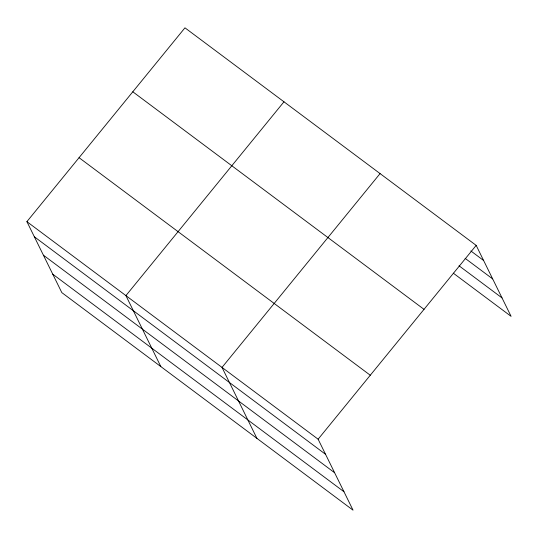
<?xml version="1.0" encoding="UTF-8"?>
<svg xmlns="http://www.w3.org/2000/svg" width="538" height="538" viewBox="0 0 538 538"><rect width="100%" height="100%" fill="white"/><g stroke="black" fill="none" stroke-linecap="round" stroke-linejoin="round"><path stroke-width="0.81" d="M26.9 221.643L318.119 439.203L353.042 510.172L61.823 292.618L26.9 221.643L184.958 27.828L476.177 245.382L511.1 316.357L453.305 273.176M283.977 101.796L125.912 295.618L160.835 366.586M380.077 173.592L222.019 367.407L256.935 438.383M318.119 439.203L476.177 245.382M470.844 250.95L483.608 260.493M465.128 258.341L492.68 278.926M459.015 265.785L502.028 297.918M132.799 91.783L424.018 309.343M79.059 157.688L370.279 375.242M34.331 236.754L325.551 454.307M43.403 255.187L334.623 472.747M52.751 274.178L343.97 491.739"/></g></svg>
